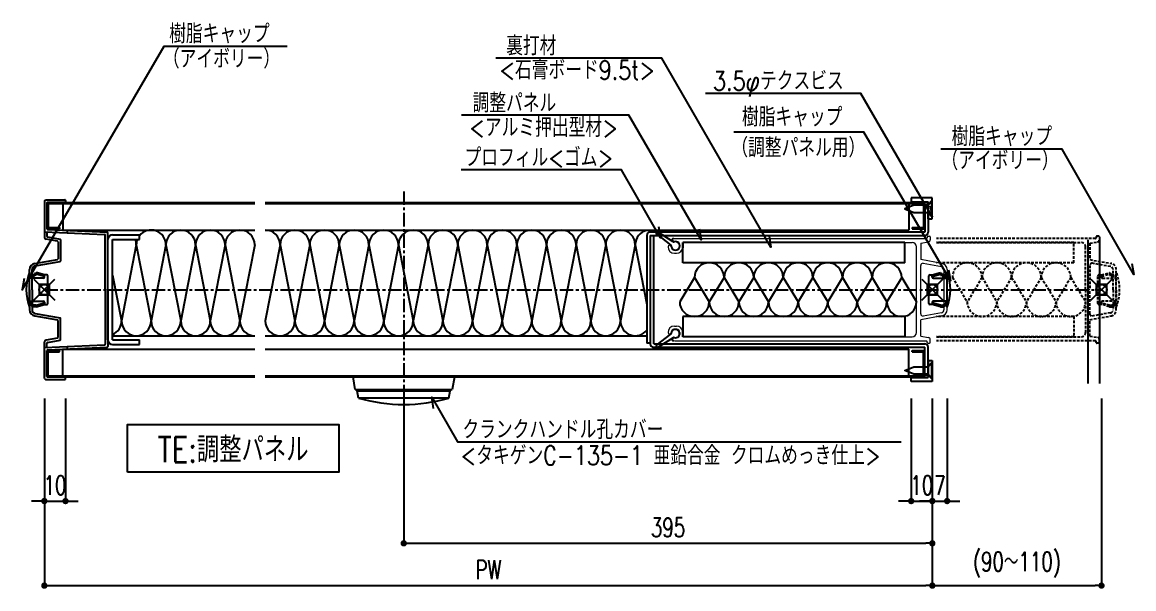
# Model space of a CAD drawing. Extents: x -275225 to 47266, y -41063 to 95295.
# Drawn here: x -228139 to -227613, y -16151 to -15883 of the extents above; entities that cross this region are included whole.
import ezdxf
from ezdxf.enums import TextEntityAlignment as Align

# ---------------------------------------------------------------- set-up
doc = ezdxf.new("R2010")
doc.units = 0
doc.header["$LTSCALE"] = 0.2
doc.header["$PDMODE"] = 99
doc.header["$PDSIZE"] = 5
doc.linetypes.add('CENTER', pattern=[50.8, 31.75, -6.35, 6.35, -6.35])
doc.linetypes.add('HIDDEN', pattern=[9.525, 6.35, -3.175])
for name, color, linetype in [('_P18_製品', 4, 'Continuous'), ('_基準', 1, 'CENTER'), ('_文字', 3, 'Continuous'), ('_製品寸法', 9, 'Continuous'), ('樹脂', 6, 'Continuous')]:
    doc.layers.add(name, color=color, linetype=linetype)
doc.layers.add('_ポイント', color=1, linetype='Continuous', plot=False)
doc.styles.add('OKAMURA', font='SIMPLEX.shx', dxfattribs={"width": 0.7, "bigfont": 'BIGFONT.shx'})
doc.dimstyles.new('OKAMURA-003', dxfattribs={"dimscale": 3, "dimtxt": 3, "dimasz": 1, "dimexe": 0, "dimexo": 3, "dimgap": 1, "dimtad": 1, "dimdec": 3, "dimdsep": 46, "dimtxsty": 'OKAMURA', "dimblk1": 'DOT', "dimblk2": 'DOT', "dimsah": 1, "dimcen": 0, "dimclrd": 9, "dimclre": 9, "dimclrt": 3, "dimadec": 0, "dimazin": 0, "dimtfac": 1, "dimtdec": 3, "dimtix": 1, "dimtmove": 2, "dimatfit": 3, "dimldrblk": 'NONE', "dimfxl": 0, "dimtolj": 1, "dimarcsym": 0})

# ---------------------------------------------------------------- blocks, each defined once
blk = doc.blocks.new('_DOT')
at = {"color": 0, "linetype": 'ByBlock'}
blk.add_line((-0.5, 0), (-1, 0), dxfattribs=at)
at = {"color": 0, "linetype": 'ByBlock', "const_width": 0.5}
blk.add_lwpolyline([(-0.25, 0, 1), (0.25, 0, 1)], format="xyb", close=True, dxfattribs=at)
blk = doc.blocks.new('*D529')
at = {"layer": '_製品寸法', "color": 9, "lineweight": -2, "transparency": 16777216}
for p, q in [((0, -51.5), (0, -140)), ((420, -51.5), (420, -140)), ((3, -140), (417, -140))]:
    blk.add_line(p, q, dxfattribs=at)
at = {"layer": 'Defpoints', "color": 0, "transparency": 16777216}
for p in [(0, -42.5), (420, -42.5), (420, -140)]:
    blk.add_point(p, dxfattribs=at)
at = {"layer": '_製品寸法', "color": 9, "lineweight": -2, "transparency": 16777216, "xscale": 3, "yscale": 3, "zscale": 3, "rotation": 180}
blk.add_blockref('_DOT', (0, -140), dxfattribs=at)
at = {"layer": '_製品寸法', "color": 9, "lineweight": -2, "transparency": 16777216, "xscale": 3, "yscale": 3, "zscale": 3}
blk.add_blockref('_DOT', (420, -140), dxfattribs=at)
at = {"layer": '_製品寸法', "color": 3, "transparency": 16777216, "insert": (210, -132.5), "char_height": 9, "attachment_point": 5, "style": 'OKAMURA'}
blk.add_mtext('\\A1;PW', dxfattribs=at)
blk = doc.blocks.new('_None')
blk = doc.blocks.new('*D530')
at = {"layer": '_製品寸法', "color": 9, "lineweight": -2, "transparency": 16777216}
for p, q in [((420, -51.5), (420, -140)), ((500, -51.5), (500, -140)), ((423, -140), (497, -140))]:
    blk.add_line(p, q, dxfattribs=at)
at = {"layer": 'Defpoints', "color": 0, "transparency": 16777216}
for p in [(420, -42.5), (500, -42.5), (500, -140)]:
    blk.add_point(p, dxfattribs=at)
at = {"layer": '_製品寸法', "color": 9, "lineweight": -2, "transparency": 16777216, "xscale": 3, "yscale": 3, "zscale": 3, "rotation": 180}
blk.add_blockref('_DOT', (420, -140), dxfattribs=at)
at = {"layer": '_製品寸法', "color": 9, "lineweight": -2, "transparency": 16777216, "xscale": 3, "yscale": 3, "zscale": 3}
blk.add_blockref('_DOT', (500, -140), dxfattribs=at)
at = {"layer": '_製品寸法', "color": 3, "transparency": 16777216, "insert": (460, -130.14), "char_height": 9, "attachment_point": 5, "style": 'OKAMURA'}
blk.add_mtext('\\A1;(90～110)', dxfattribs=at)
blk = doc.blocks.new('*D531')
at = {"layer": '_製品寸法', "color": 9, "lineweight": -2, "transparency": 16777216}
for p, q in [((170, -51.5), (170, -120)), ((420, -51.5), (420, -120)), ((173, -120), (417, -120))]:
    blk.add_line(p, q, dxfattribs=at)
at = {"layer": 'Defpoints', "color": 0, "transparency": 16777216}
for p in [(170, -42.5), (420, -42.5), (420, -120)]:
    blk.add_point(p, dxfattribs=at)
at = {"layer": '_製品寸法', "color": 9, "lineweight": -2, "transparency": 16777216, "xscale": 3, "yscale": 3, "zscale": 3, "rotation": 180}
blk.add_blockref('_DOT', (170, -120), dxfattribs=at)
at = {"layer": '_製品寸法', "color": 9, "lineweight": -2, "transparency": 16777216, "xscale": 3, "yscale": 3, "zscale": 3}
blk.add_blockref('_DOT', (420, -120), dxfattribs=at)
at = {"layer": '_製品寸法', "color": 3, "transparency": 16777216, "insert": (295, -112.5), "char_height": 9, "attachment_point": 5, "style": 'OKAMURA'}
blk.add_mtext('\\A1;395', dxfattribs=at)
blk = doc.blocks.new('*D532')
at = {"layer": '_製品寸法', "color": 9, "lineweight": -2, "transparency": 16777216}
for p, q in [((410, -51.5), (410, -100)), ((420, -51.5), (420, -100)), ((407, -100), (404, -100)), ((410, -100), (420, -100)), ((423, -100), (426, -100))]:
    blk.add_line(p, q, dxfattribs=at)
at = {"layer": 'Defpoints', "color": 0, "transparency": 16777216}
for p in [(410, -42.5), (420, -42.5), (420, -100)]:
    blk.add_point(p, dxfattribs=at)
at = {"layer": '_製品寸法', "color": 9, "lineweight": -2, "transparency": 16777216, "xscale": 3, "yscale": 3, "zscale": 3}
blk.add_blockref('_DOT', (410, -100), dxfattribs=at)
at = {"layer": '_製品寸法', "color": 9, "lineweight": -2, "transparency": 16777216, "xscale": 3, "yscale": 3, "zscale": 3, "rotation": 180}
blk.add_blockref('_DOT', (420, -100), dxfattribs=at)
at = {"layer": '_製品寸法', "color": 3, "transparency": 16777216, "insert": (415, -92.5), "char_height": 9, "attachment_point": 5, "style": 'OKAMURA'}
blk.add_mtext('\\A1;10', dxfattribs=at)
blk = doc.blocks.new('*D533')
at = {"layer": '_製品寸法', "color": 9, "lineweight": -2, "transparency": 16777216}
for p, q in [((420, -51.5), (420, -100)), ((427, -51.5), (427, -100)), ((417, -100), (414, -100)), ((420, -100), (427, -100)), ((430, -100), (433, -100))]:
    blk.add_line(p, q, dxfattribs=at)
at = {"layer": 'Defpoints', "color": 0, "transparency": 16777216}
for p in [(420, -42.5), (427, -42.5), (427, -100)]:
    blk.add_point(p, dxfattribs=at)
at = {"layer": '_製品寸法', "color": 9, "lineweight": -2, "transparency": 16777216, "xscale": 3, "yscale": 3, "zscale": 3}
blk.add_blockref('_DOT', (420, -100), dxfattribs=at)
at = {"layer": '_製品寸法', "color": 9, "lineweight": -2, "transparency": 16777216, "xscale": 3, "yscale": 3, "zscale": 3, "rotation": 180}
blk.add_blockref('_DOT', (427, -100), dxfattribs=at)
at = {"layer": '_製品寸法', "color": 3, "transparency": 16777216, "insert": (423.5, -92.5), "char_height": 9, "attachment_point": 5, "style": 'OKAMURA'}
blk.add_mtext('\\A1;7', dxfattribs=at)
blk = doc.blocks.new('*D534')
at = {"layer": '_製品寸法', "color": 9, "lineweight": -2, "transparency": 16777216}
for p, q in [((0, -51.5), (0, -100)), ((10, -51.5), (10, -100)), ((-3, -100), (-6, -100)), ((0, -100), (10, -100)), ((13, -100), (16, -100))]:
    blk.add_line(p, q, dxfattribs=at)
at = {"layer": 'Defpoints', "color": 0, "transparency": 16777216}
for p in [(0, -42.5), (10, -42.5), (10, -100)]:
    blk.add_point(p, dxfattribs=at)
at = {"layer": '_製品寸法', "color": 9, "lineweight": -2, "transparency": 16777216, "xscale": 3, "yscale": 3, "zscale": 3}
blk.add_blockref('_DOT', (0, -100), dxfattribs=at)
at = {"layer": '_製品寸法', "color": 9, "lineweight": -2, "transparency": 16777216, "xscale": 3, "yscale": 3, "zscale": 3, "rotation": 180}
blk.add_blockref('_DOT', (10, -100), dxfattribs=at)
at = {"layer": '_製品寸法', "color": 3, "transparency": 16777216, "insert": (5, -92.5), "char_height": 9, "attachment_point": 5, "style": 'OKAMURA'}
blk.add_mtext('\\A1;10', dxfattribs=at)
blk = doc.blocks.new('SS_BASE_TE_826')
at = {"layer": '_P18_製品'}
for p, q in [((0, 42), (0.5, 42.5)), ((0.5, 42.5), (9.7, 42.5)), ((10, 42.2), (10, 41.6)), ((420, 43.5), (410, 43.5)), ((410, 43.5), (410, 41.5)), ((418, 40.3), (420, 42.3)), ((420, 33.5), (420, 43.5)), ((0, 42), (0, 24.84)), ((1.2, 41), (1.2, 28.8)), ((1.2, 40.7), (1.2, 29.4)), ((9.7, 41.3), (1.5, 41.3)), ((1.8, 41.3), (99.5, 41.3)), ((1.8, 40.7), (1.8, 29.4)), ((1.8, 40.7), (99.5, 40.7)), ((8.7, 40.7), (8.7, 28.2)), ((104.5, 41.3), (415.8, 41.3)), ((104.5, 40.7), (415.8, 40.7)), ((408.9, 40.7), (408.9, 28.2)), ((410, 41.5), (418, 41.5)), ((415.8, 40.7), (415.8, 29.4)), ((416.4, 40.7), (416.4, 29.4)), ((416.4, 40.5), (416.4, 27.25)), ((416.4, 40.5), (418, 40.5)), ((418, 33.5), (418, 41.5)), ((418, 40.5), (418, 27.25)), ((418, 36.3), (420, 34.3)), ((418, 33.5), (420, 33.5)), ((0, 27.36), (28.51, 26.11)), ((1.2, 27), (1.2, 25.26)), ((1.49, 28.5), (29.71, 27.26)), ((1.8, 29.4), (7.2, 29.4)), ((1.8, 28.8), (7.2, 28.8)), ((7.2, 29.4), (7.2, 28.8)), ((8.7, 28.2), (99.5, 28.2)), ((11, 26.88), (11, 28.08)), ((30, 0.3), (30, 26.96)), ((104.5, 28.2), (408.9, 28.2)), ((416.4, 27.25), (286.6, 27.25)), ((297.45, 22.68), (290.34, 27.18)), ((410.4, 29.4), (410.4, 28.8)), ((410.4, 29.4), (415.8, 29.4)), ((410.4, 28.8), (415.8, 28.8)), ((6.25, 22.89), (0.83, 23.85)), ((1.45, 24.96), (7.45, 23.9)), ((6.5, 22.6), (6.5, 14.63)), ((7.7, 23.61), (7.7, 13.63)), ((28.8, 0), (28.8, 25.81)), ((30, -23.7), (30, 23.7)), ((32.3, 26), (45, 26)), ((32.3, 23.7), (45, 23.7)), ((32.3, -23.7), (32.3, 23.7)), ((45, 23.7), (45, 26)), ((285, 25.65), (285, -25.35)), ((286.6, 25.65), (416.4, 25.65)), ((286.6, 25.65), (286.6, -25.65)), ((288.2, -25.65), (288.2, 25.65)), ((289.65, 26.2), (296.31, 21.05)), ((302, 12.75), (302, 22.25)), ((302, 22.25), (302, 19.75)), ((407, 22.25), (302, 22.25)), ((407, 12.75), (407, 22.25)), ((-4.52, 12.44), (6.25, 14.34)), ((-4.31, 11.26), (7.45, 13.33)), ((407, 12.75), (302, 12.75)), ((-7, 0.3), (-7, 9.48)), ((-5.8, 0), (-5.8, 9.48)), ((-6.7, 0), (-7, 0.3)), ((-6.7, 0), (-7, -0.3)), ((-5.8, 0), (-5.8, -9.48)), ((28.8, 0), (28.8, -25.81)), ((29.7, 0), (30, 0.3)), ((29.7, 0), (30, -0.3)), ((-7, -0.3), (-7, -9.48)), ((30, -0.3), (30, -26.96)), ((-4.52, -12.44), (6.25, -14.34)), ((-4.31, -11.26), (7.45, -13.33)), ((6.5, -22.6), (6.5, -14.63)), ((7.7, -23.61), (7.7, -13.63)), ((302, -12.75), (302, -22.25)), ((407, -12.75), (302, -12.75)), ((407, -12.75), (407, -22.25)), ((302, -22.25), (302, -19.75)), ((0, -42), (0, -24.84)), ((0, -27.36), (28.51, -26.11)), ((6.25, -22.89), (0.83, -23.85)), ((1.2, -27), (1.2, -25.26)), ((1.45, -24.96), (7.45, -23.9)), ((32.3, -23.7), (45, -23.7)), ((32.3, -26), (45, -26)), ((45, -26), (45, -23.7)), ((286.6, -25.35), (285, -25.35)), ((288.2, -25.65), (416.4, -25.65)), ((289.61, -26.24), (296.27, -21.1)), ((297.41, -22.72), (290.3, -27.23)), ((407, -22.25), (302, -22.25)), ((1.2, -41), (1.2, -28.8)), ((1.2, -40.7), (1.2, -29.4)), ((1.49, -28.5), (29.71, -27.26)), ((1.8, -28.8), (7.2, -28.8)), ((1.8, -40.7), (1.8, -29.4)), ((1.8, -29.4), (7.2, -29.4)), ((7.2, -29.4), (7.2, -28.8)), ((8.7, -40.7), (8.7, -28.2)), ((8.7, -28.2), (99.5, -28.2)), ((11, -28.08), (11, -26.88)), ((104.5, -28.2), (408.9, -28.2)), ((288.2, -27.25), (416.4, -27.25)), ((408.9, -40.7), (408.9, -28.2)), ((410.4, -29.4), (410.4, -28.8)), ((410.4, -28.8), (415.8, -28.8)), ((410.4, -29.4), (415.8, -29.4)), ((415.8, -40.7), (415.8, -29.4)), ((416.4, -40.5), (416.4, -27.25)), ((416.4, -40.7), (416.4, -29.4)), ((418, -40.5), (418, -27.25)), ((418, -33.5), (420, -33.5)), ((418, -33.5), (418, -41.5)), ((418, -36.3), (420, -34.3)), ((420, -33.5), (420, -43.5)), ((0, -42), (0.5, -42.5)), ((9.7, -41.3), (1.5, -41.3)), ((1.8, -40.7), (99.5, -40.7)), ((1.8, -41.3), (99.5, -41.3)), ((10, -42.2), (10, -41.6)), ((104.5, -40.7), (415.8, -40.7)), ((104.5, -41.3), (415.8, -41.3)), ((194, -41.3), (146, -41.3)), ((147.06, -47.3), (146, -41.3)), ((194, -41.3), (192.94, -47.3)), ((410, -41.5), (418, -41.5)), ((410, -43.5), (410, -41.5)), ((416.4, -40.5), (418, -40.5)), ((418, -40.3), (420, -42.3)), ((0.5, -42.5), (9.7, -42.5)), ((147.06, -47.3), (192.94, -47.3)), ((148, -47.3), (148, -47.8)), ((192, -47.3), (192, -47.8)), ((420, -43.5), (410, -43.5)), ((148, -47.8), (192, -47.8)), ((148.62, -51.3), (148, -47.8)), ((191.38, -51.3), (148.62, -51.3)), ((191.38, -51.3), (192, -47.8))]:
    blk.add_line(p, q, dxfattribs=at)
at = {"layer": '_P18_製品', "color": 6}
for p, q in [((43.5, 21.2), (36.5, -14.8)), ((43.5, 21.2), (50.5, -14.8)), ((57.5, 21.2), (50.5, -14.8)), ((57.5, 21.2), (64.5, -14.8)), ((71.5, 21.2), (64.5, -14.8)), ((71.5, 21.2), (78.5, -14.8)), ((85.5, 21.2), (78.5, -14.8)), ((85.5, 21.2), (92.5, -14.8)), ((99.5, 21.2), (92.5, -14.8)), ((111.5, 21.2), (104.5, -14.8)), ((111.5, 21.2), (118.5, -14.8)), ((125.5, 21.2), (118.5, -14.8)), ((125.5, 21.2), (132.5, -14.8)), ((139.5, 21.2), (132.5, -14.8)), ((139.5, 21.2), (146.5, -14.8)), ((153.5, 21.2), (146.5, -14.8)), ((153.5, 21.2), (160.5, -14.8)), ((167.5, 21.2), (160.5, -14.8)), ((167.5, 21.2), (174.5, -14.8)), ((181.5, 21.2), (174.5, -14.8)), ((181.5, 21.2), (188.5, -14.8)), ((195.5, 21.2), (188.5, -14.8)), ((195.5, 21.2), (202.5, -14.8)), ((209.5, 21.2), (202.5, -14.8)), ((209.5, 21.2), (216.5, -14.8)), ((223.5, 21.2), (216.5, -14.8)), ((223.5, 21.2), (230.5, -14.8)), ((237.5, 21.2), (230.5, -14.8)), ((237.5, 21.2), (244.5, -14.8)), ((251.5, 21.2), (244.5, -14.8)), ((251.5, 21.2), (258.5, -14.8)), ((265.5, 21.2), (258.5, -14.8)), ((265.5, 21.2), (272.5, -14.8)), ((279.5, 21.2), (272.5, -14.8)), ((279.5, 21.2), (285, -7.09)), ((32.3, 6.8), (36.5, -14.8)), ((307.5, 5.75), (300.5, -5.75)), ((307.5, 5.75), (314.5, -5.75)), ((321.5, 5.75), (314.5, -5.75)), ((321.5, 5.75), (328.5, -5.75)), ((335.5, 5.75), (328.5, -5.75)), ((335.5, 5.75), (342.5, -5.75)), ((349.5, 5.75), (342.5, -5.75)), ((349.5, 5.75), (356.5, -5.75)), ((363.5, 5.75), (356.5, -5.75)), ((363.5, 5.75), (370.5, -5.75)), ((377.5, 5.75), (370.5, -5.75)), ((377.5, 5.75), (384.5, -5.75)), ((391.5, 5.75), (384.5, -5.75)), ((391.5, 5.75), (398.5, -5.75)), ((405.5, 5.75), (398.5, -5.75)), ((405.5, 5.75), (412.5, -5.75)), ((32.3, -21.8), (99.5, -21.8)), ((104.5, -21.8), (285, -21.8))]:
    blk.add_line(p, q, dxfattribs=at)
at = {"layer": '_P18_製品', "lineweight": 15}
for p, q in [((297, 23.5), (297, 23.5)), ((297.75, 24.25), (417.2, 24.25)), ((297.75, 22.75), (299, 22.75)), ((300.5, 20.25), (300.5, 21.25)), ((302, 22.25), (410.5, 22.25)), ((302, 20.25), (302, 22.25)), ((414.5, 21.96), (418.17, 22.6)), ((414.5, 21.96), (414.5, 14.2)), ((417.5, 24.95), (417.5, 24.55)), ((417.8, 25.25), (418.7, 25.25)), ((419, 24.95), (419, 23.59)), ((295, 20.25), (295, 20.25)), ((295.75, 21), (295.75, 21)), ((296.5, 20.25), (296.5, 20.25)), ((298, 18.75), (299, 18.75)), ((298, 17.25), (299, 17.25)), ((412.5, -20.25), (412.5, 20.25)), ((424.52, 12.44), (414.5, 14.2)), ((414.5, 0.3), (414.5, 11.49)), ((415.67, 12.47), (424.26, 10.96)), ((425.5, 9.48), (425.5, -9.48)), ((427, 9.48), (427, 0.3)), ((414.2, 0), (414.5, 0.3)), ((414.5, -0.3), (414.2, 0)), ((426.7, 0), (427, 0.3)), ((426.7, 0), (427, -0.3)), ((414.5, -11.49), (414.5, -0.3)), ((427, -9.48), (427, -0.3)), ((424.52, -12.44), (414.5, -14.2)), ((414.5, -21.96), (414.5, -14.2)), ((424.26, -10.96), (415.67, -12.47)), ((295, -20.25), (295, -20.25)), ((295.75, -21), (295.75, -21)), ((296.5, -20.25), (296.5, -20.25)), ((298, -17.25), (299, -17.25)), ((298, -18.75), (299, -18.75)), ((300.5, -20.25), (300.5, -21.25)), ((302, -20.25), (302, -22.25)), ((297, -23.5), (297, -23.5)), ((297.75, -22.75), (299, -22.75)), ((298, -24.25), (417.2, -24.25)), ((302, -22.25), (410.5, -22.25)), ((414.5, -21.96), (418.17, -22.6)), ((417.5, -24.95), (417.5, -24.55)), ((417.8, -25.25), (418.7, -25.25)), ((419, -24.95), (419, -23.59))]:
    blk.add_line(p, q, dxfattribs=at)
at = {"layer": '_P18_製品', "color": 6, "linetype": 'HIDDEN'}
for p, q in [((497.2, 24.25), (422, 24.25)), ((487, 22.25), (422, 22.25)), ((422, 22.25), (490.5, 22.25)), ((487, 12.75), (487, 22.25)), ((494.5, 21.96), (498.17, 22.6)), ((494.5, 21.96), (494.5, 14.2)), ((497.5, 24.95), (497.5, 24.55)), ((498.7, 25.25), (497.8, 25.25)), ((499, 24.95), (499, 23.59)), ((492.5, 0), (492.5, 20.25)), ((487, 12.75), (422, 12.75)), ((494.5, 14.2), (504.52, 12.44)), ((494.5, 11.49), (494.5, 0.3)), ((504.26, 10.96), (495.67, 12.47)), ((429.5, 5.75), (436.5, -5.75)), ((443.5, 5.75), (436.5, -5.75)), ((443.5, 5.75), (450.5, -5.75)), ((457.5, 5.75), (450.5, -5.75)), ((457.5, 5.75), (464.5, -5.75)), ((471.5, 5.75), (464.5, -5.75)), ((471.5, 5.75), (478.5, -5.75)), ((485.5, 5.75), (478.5, -5.75)), ((485.5, 5.75), (492.5, -5.75)), ((498.3, -6.5), (498.3, 6.5)), ((498.8, 7), (500, 7)), ((500, 7), (503.8, 8.09)), ((500, 6.27), (503.8, 7.36)), ((500, 6.27), (500, 7)), ((500, 5.91), (500, 6.27)), ((500.5, 5.41), (507, 5.41)), ((503.8, 8.09), (503.8, 7.59)), ((503.8, 7.59), (504.6, 7.59)), ((503.8, 7.59), (503.8, 6.86)), ((503.8, 6.86), (504.6, 6.86)), ((504.6, 7.59), (504.6, 7.09)), ((504.6, 7.09), (506.5, 7.09)), ((504.6, 6.36), (504.6, 7.09)), ((504.6, 6.36), (506.5, 6.36)), ((505.5, 0), (505.5, 9.48)), ((506.5, 7.09), (506.5, 5.41)), ((507, -9.48), (507, 9.48)), ((507, 0.3), (507, 8.35)), ((492.5, 0), (492.5, -20.25)), ((505.5, 0), (505.5, -9.48)), ((494.5, -11.49), (494.5, -0.3)), ((507, -0.3), (507, -8.35)), ((500, -7), (498.8, -7)), ((500, -5.91), (500, -6.27)), ((500, -6.27), (500, -7)), ((503.8, -7.36), (500, -6.27)), ((503.8, -8.09), (500, -7)), ((507, -5.41), (500.5, -5.41)), ((503.8, -7.36), (505.4, -7.36)), ((503.8, -8.09), (505.4, -8.09)), ((505.4, -7.59), (505.4, -6.86)), ((505.4, -6.86), (506.2, -6.86)), ((505.4, -7.59), (506.2, -7.59)), ((505.4, -8.09), (505.4, -7.59)), ((506.2, -7.09), (506.2, -6.36)), ((506.2, -6.36), (506.5, -6.36)), ((506.2, -7.09), (506.5, -7.09)), ((506.2, -7.59), (506.2, -7.09)), ((506.5, -7.09), (506.5, -5.41)), ((487, -12.75), (422, -12.75)), ((487, -12.75), (487, -22.25)), ((494.5, -14.2), (504.52, -12.44)), ((494.5, -21.96), (494.5, -14.2)), ((504.26, -10.96), (495.67, -12.47)), ((422, -22.25), (490.5, -22.25)), ((487, -22.25), (422, -22.25)), ((497.2, -24.25), (422, -24.25)), ((494.5, -21.96), (498.17, -22.6)), ((497.5, -24.95), (497.5, -24.55)), ((498.7, -25.25), (497.8, -25.25)), ((499, -24.95), (499, -23.59))]:
    blk.add_line(p, q, dxfattribs=at)
at = {"layer": '_P18_製品', "color": 6, "linetype": 'HIDDEN', "lineweight": 15}
for p, q in [((494.2, 0), (494.5, 0.3)), ((494.5, -0.3), (494.2, 0)), ((506.7, 0), (507, 0.3)), ((506.7, 0), (507, -0.3))]:
    blk.add_line(p, q, dxfattribs=at)
at = {"layer": '_P18_製品', "color": 6}
for points in [[(417.99, 36.55), (417.99, 40.05), (411.22, 40.05), (407, 38.3), (411.22, 36.55)], [(419.74, 34.8), (419.74, 41.8), (417.99, 40.05), (417.99, 36.55)], [(419.74, 41.8), (419.74, 34.8), (420, 34.8), (420, 41.8)], [(417.99, -36.55), (417.99, -40.05), (411.22, -40.05), (407, -38.3), (411.22, -36.55)], [(419.74, -34.8), (419.74, -41.8), (417.99, -40.05), (417.99, -36.55)], [(419.74, -41.8), (419.74, -34.8), (420, -34.8), (420, -41.8)]]:
    blk.add_lwpolyline(points, close=True, dxfattribs=at)
at = {"layer": '_P18_製品'}
for centre, radius, start, end in [((9.7, 42.2), 0.3, 359.9978, 90.0001), ((1.8, 40.7), 0.6, 89.9994, 180.0002), ((1.5, 41), 0.3, 89.9989, 180.0003), ((9.7, 41.6), 0.3, 270.0011, 359.9995), ((415.8, 40.7), 0.6, 360, 90.0001), ((1.8, 29.4), 0.6, 180, 270), ((1.5, 28.8), 0.3, 179.9998, 267.492), ((1.5, 27), 0.3, 87.492, 179.9999), ((29.7, 26.96), 0.3, 359.9999, 87.492), ((286.6, 25.65), 1.6, 90, 180), ((289.99, 26.69), 0.6, 55.0004, 235.0004), ((415.8, 29.4), 0.6, 270, 0), ((416.4, 27.25), 1.6, 270, 0), ((1, 24.84), 1, 179.9972, 260.0014), ((1.5, 25.26), 0.3, 179.9999, 259.9999), ((6.2, 22.6), 0.3, 0.1535, 79.9935), ((7.4, 23.61), 0.3, 0, 79.9999), ((28.5, 25.81), 0.3, 0, 87.492), ((32.3, 23.7), 2.3, 90, 180), ((296.01, 20.65), 0.5, 1.6298, 53.193), ((298.51, 20.72), 2, 181.6299, 108.3705), ((297.75, 23.5), 0.75, 90, 270), ((297.72, 23.1), 0.5, 236.81, 288.3719), ((-4, 9.48), 3, 100, 180), ((-4, 9.48), 1.8, 100, 180), ((6.2, 14.63), 0.3, 280.0035, 359.9997), ((7.4, 13.63), 0.3, 280.0001, 0), ((-4, -9.48), 3, 180, 260), ((-4, -9.48), 1.8, 180, 260), ((6.2, -14.63), 0.3, 0.0003, 79.9965), ((7.4, -13.63), 0.3, 0, 79.9999), ((295.97, -20.7), 0.5, 306.807, 358.3702), ((298.47, -20.77), 2, 251.6295, 178.3701), ((1, -24.84), 1, 99.9986, 180.0028), ((1.5, -25.26), 0.3, 100.0001, 180.0001), ((6.2, -22.6), 0.3, 280.0085, 359.4322), ((7.4, -23.61), 0.3, 280.0001, 0), ((28.5, -25.81), 0.3, 272.508, 0), ((32.3, -23.7), 2.3, 180, 270), ((288.2, -25.65), 1.6, 180, 270), ((289.95, -26.74), 0.6, 124.9996, 304.9996), ((297.75, -23.5), 0.75, 90, 270), ((297.68, -23.14), 0.5, 71.6281, 123.19), ((416.4, -27.25), 1.6, 0, 90), ((1.5, -27), 0.3, 180.0001, 272.508), ((1.5, -28.8), 0.3, 92.508, 180.0002), ((1.8, -29.4), 0.6, 90, 180), ((29.7, -26.96), 0.3, 272.508, 0.0001), ((415.8, -29.4), 0.6, 0, 90), ((1.8, -40.7), 0.6, 180, 270), ((1.5, -41), 0.3, 180.0002, 270), ((9.7, -41.6), 0.3, 359.9951, 90.002), ((415.8, -40.7), 0.6, 270, 0), ((9.7, -42.2), 0.3, 269.9999, 0.0022), ((170, 23.4), 77.7, 254.0272, 285.9729)]:
    blk.add_arc(centre, radius, start, end, dxfattribs=at)
at = {"layer": '_P18_製品', "color": 6}
for centre, start, end in [((50.5, 21.2), 0, 141.787), ((64.5, 21.2), 0, 180), ((78.5, 21.2), 0, 180), ((92.5, 21.2), 0, 180), ((104.5, 21.2), 0, 90), ((118.5, 21.2), 0, 180), ((132.5, 21.2), 0, 180), ((146.5, 21.2), 0, 180), ((160.5, 21.2), 0, 180), ((174.5, 21.2), 0, 180), ((188.5, 21.2), 0, 180), ((202.5, 21.2), 0, 180), ((216.5, 21.2), 0, 180), ((230.5, 21.2), 0, 180), ((244.5, 21.2), 0, 180), ((258.5, 21.2), 0, 180), ((272.5, 21.2), 0, 180), ((286.5, 21.2), 102.3741, 180), ((36.5, 21.2), 0, 20.9248), ((50.5, 21.2), 159.0752, 180), ((314.5, 5.75), 0, 180), ((328.5, 5.75), 0, 180), ((342.5, 5.75), 0, 180), ((356.5, 5.75), 0, 180), ((370.5, 5.75), 0, 180), ((384.5, 5.75), 0, 180), ((398.5, 5.75), 0, 180), ((307.5, -5.75), 180, 0), ((321.5, -5.75), 180, 0), ((335.5, -5.75), 180, 0), ((349.5, -5.75), 180, 0), ((363.5, -5.75), 180, 0), ((377.5, -5.75), 180, 0), ((391.5, -5.75), 180, 0), ((405.5, -5.75), 180, 0), ((29.5, -14.8), 293.578, 0), ((43.5, -14.8), 180, 0), ((57.5, -14.8), 180, 0), ((71.5, -14.8), 180, 0), ((85.5, -14.8), 180, 0), ((99.5, -14.8), 180, 270), ((111.5, -14.8), 180, 0), ((125.5, -14.8), 180, 0), ((139.5, -14.8), 180, 0), ((153.5, -14.8), 180, 0), ((167.5, -14.8), 180, 0), ((181.5, -14.8), 180, 0), ((195.5, -14.8), 180, 0), ((209.5, -14.8), 180, 0), ((223.5, -14.8), 180, 0), ((237.5, -14.8), 180, 0), ((251.5, -14.8), 180, 0), ((265.5, -14.8), 180, 0), ((279.5, -14.8), 180, 321.7855)]:
    blk.add_arc(centre, 7, start, end, dxfattribs=at)
at = {"layer": '_P18_製品', "lineweight": 15}
for centre, radius, start, end in [((299, 21.25), 1.5, 0, 90), ((410.5, 20.25), 2, 0, 90), ((417.2, 24.55), 0.3, 270, 0), ((417.8, 24.95), 0.3, 90, 180), ((418, 23.59), 1, 280, 0), ((418.7, 24.95), 0.3, 0, 90), ((295.75, 20.25), 0.75, 0, 180), ((298, 20.25), 3, 180, 270), ((298, 20.25), 1.5, 180, 270), ((299, 20.25), 3, 270, 0), ((299, 20.25), 1.5, 270, 0), ((415.5, 11.49), 1, 80.0182, 180), ((424, 9.48), 1.5, 0, 80.0182), ((424, 9.48), 3, 0, 80.0182), ((424, -9.48), 1.5, 279.9818, 0), ((424, -9.48), 3, 279.9818, 0), ((415.5, -11.49), 1, 180, 279.9818), ((298, -20.25), 3, 90, 180), ((295.75, -20.25), 0.75, 180, 0), ((298, -20.25), 1.5, 90, 180), ((299, -20.25), 3, 0, 90), ((299, -20.25), 1.5, 0, 90), ((410.5, -20.25), 2, 270, 0), ((299, -21.25), 1.5, 270, 0), ((417.2, -24.55), 0.3, 0, 90), ((417.8, -24.95), 0.3, 180, 270), ((418, -23.59), 1, 0, 80), ((418.7, -24.95), 0.3, 270, 0)]:
    blk.add_arc(centre, radius, start, end, dxfattribs=at)
at = {"layer": '_P18_製品', "color": 6, "linetype": 'HIDDEN'}
for centre, radius, start, end in [((490.5, 20.25), 2, 0, 90), ((497.2, 24.55), 0.3, 270, 0), ((497.8, 24.95), 0.3, 90, 180), ((498, 23.59), 1, 280.0005, 0), ((498.7, 24.95), 0.3, 0, 90), ((436.5, 5.75), 7, 0, 180), ((450.5, 5.75), 7, 0, 180), ((464.5, 5.75), 7, 0, 180), ((478.5, 5.75), 7, 0, 180), ((495.5, 11.49), 1, 79.9995, 180), ((504, 9.48), 1.5, 0, 79.999), ((504, 9.48), 3, 0, 79.999), ((498.8, 6.5), 0.5, 90, 180), ((500.5, 5.91), 0.5, 180, 270), ((486.01, 0), 22.59, 338.3053, 21.6947), ((443.5, -5.75), 7, 180, 0), ((457.5, -5.75), 7, 180, 0), ((471.5, -5.75), 7, 180, 0), ((485.5, -5.75), 7, 180, 0), ((498.8, -6.5), 0.5, 180, 270), ((500.5, -5.91), 0.5, 90, 180), ((504, -9.48), 1.5, 280.0001, 0), ((504, -9.48), 3, 280.0005, 0), ((495.5, -11.49), 1, 180, 280.0033), ((490.5, -20.25), 2, 270, 0), ((497.2, -24.55), 0.3, 0, 90), ((497.8, -24.95), 0.3, 180, 270), ((498, -23.59), 1, 0, 80.0037), ((498.7, -24.95), 0.3, 270, 0)]:
    blk.add_arc(centre, radius, start, end, dxfattribs=at)
at = {"layer": '_ポイント'}
for p in [(0, 0), (420, 0), (500, 0)]:
    blk.add_point(p, dxfattribs=at)
at = {"layer": '_基準'}
for p, q in [((170, 46.46), (170, -66.45)), ((0, 0), (500, 0))]:
    blk.add_line(p, q, dxfattribs=at)
at = {"layer": '樹脂'}
for p, q in [((-7, -8.35), (-7, 8.35)), ((-0.5, 5.41), (-7, 5.41)), ((-4.6, 7.09), (-6.5, 7.09)), ((-6.5, 7.09), (-6.5, 5.41)), ((-4.6, 6.36), (-6.5, 6.36)), ((-3.8, 7.59), (-4.6, 7.59)), ((-4.6, 7.59), (-4.6, 7.09)), ((-4.6, 6.36), (-4.6, 7.09)), ((-3.8, 6.86), (-4.6, 6.86)), ((-3.8, 8.09), (-3.8, 7.59)), ((0, 7), (-3.8, 8.09)), ((-3.8, 7.59), (-3.8, 6.86)), ((0, 6.27), (-3.8, 7.36)), ((1.2, 7), (0, 7)), ((0, 6.27), (0, 7)), ((0, 5.91), (0, 6.27)), ((1.7, -6.5), (1.7, 6.5)), ((418.3, -6.5), (418.3, 6.5)), ((418.8, 7), (420, 7)), ((420, 7), (423.8, 8.09)), ((420, 6.27), (423.8, 7.36)), ((420, 6.27), (420, 7)), ((420, 5.91), (420, 6.27)), ((420.5, 5.41), (427, 5.41)), ((423.8, 8.09), (423.8, 7.59)), ((423.8, 7.59), (424.6, 7.59)), ((423.8, 7.59), (423.8, 6.86)), ((423.8, 6.86), (424.6, 6.86)), ((424.6, 7.59), (424.6, 7.09)), ((424.6, 7.09), (426.5, 7.09)), ((424.6, 6.36), (424.6, 7.09)), ((424.6, 6.36), (426.5, 6.36)), ((426.5, 7.09), (426.5, 5.41)), ((427, -8.35), (427, 8.35)), ((-7, -5.41), (-0.5, -5.41)), ((-6.5, -7.09), (-6.5, -5.41)), ((-6.2, -6.36), (-6.5, -6.36)), ((-6.2, -7.09), (-6.5, -7.09)), ((-6.2, -7.09), (-6.2, -6.36)), ((-5.4, -6.86), (-6.2, -6.86)), ((-6.2, -7.59), (-6.2, -7.09)), ((-5.4, -7.59), (-6.2, -7.59)), ((-5.4, -7.59), (-5.4, -6.86)), ((-3.8, -7.36), (-5.4, -7.36)), ((-5.4, -8.09), (-5.4, -7.59)), ((-3.8, -8.09), (-5.4, -8.09)), ((-3.8, -7.36), (0, -6.27)), ((-3.8, -8.09), (0, -7)), ((0, -5.91), (0, -6.27)), ((0, -6.27), (0, -7)), ((0, -7), (1.2, -7)), ((420, -7), (418.8, -7)), ((420, -5.91), (420, -6.27)), ((420, -6.27), (420, -7)), ((423.8, -7.36), (420, -6.27)), ((423.8, -8.09), (420, -7)), ((427, -5.41), (420.5, -5.41)), ((423.8, -7.36), (425.4, -7.36)), ((423.8, -8.09), (425.4, -8.09)), ((425.4, -7.59), (425.4, -6.86)), ((425.4, -6.86), (426.2, -6.86)), ((425.4, -7.59), (426.2, -7.59)), ((425.4, -8.09), (425.4, -7.59)), ((426.2, -7.09), (426.2, -6.36)), ((426.2, -6.36), (426.5, -6.36)), ((426.2, -7.09), (426.5, -7.09)), ((426.2, -7.59), (426.2, -7.09)), ((426.5, -7.09), (426.5, -5.41))]:
    blk.add_line(p, q, dxfattribs=at)
for centre, radius, start, end in [((13.99, 0), 22.59, 158.3053, 201.6947), ((-0.5, 5.91), 0.5, 270, 0), ((1.2, 6.5), 0.5, 0, 90), ((418.8, 6.5), 0.5, 90, 180), ((420.5, 5.91), 0.5, 180, 270), ((406.01, 0), 22.59, 338.3053, 21.6947), ((-0.5, -5.91), 0.5, 0, 90), ((1.2, -6.5), 0.5, 270, 0), ((418.8, -6.5), 0.5, 180, 270), ((420.5, -5.91), 0.5, 90, 180)]:
    blk.add_arc(centre, radius, start, end, dxfattribs=at)
blk = doc.blocks.new('*U528')
at = {"layer": '_文字', "color": 9}
for points in [[(-9.5375, 5.2401), (-10.4615, 0), (56.7309, 115.1638), (114.831, 115.1638)], [(342.7645, 25.2835), (343.6884, 20.0435), (291.9936, 109.5816), (213.5612, 109.5816)], [(418.9538, 39.643), (419.8777, 34.403), (386.1988, 92.7367), (312.7626, 92.7367)], [(309.6917, 28.7885), (310.6157, 23.5486), (276.4718, 82.603), (197.3062, 82.603)], [(427.6188, 9.4542), (428.5427, 4.2142), (387.5376, 74.5535), (326.1102, 74.5535)], [(514.3498, 12.4452), (515.2738, 7.2051), (481.4551, 66.4439), (424.0104, 66.4439)], [(290.5578, 29.8164), (291.4817, 24.5764), (272.919, 56.7337), (197.1051, 56.7337)], [(184.1433, -56.1407), (183.2194, -50.9011), (195.4351, -72.0375), (405.2145, -72.0375)]]:
    blk.add_lwpolyline(points, dxfattribs=at)
at = {"layer": '_文字'}
blk.add_lwpolyline([(39.3012, -86.3266), (39.3012, -63.8266), (139.3012, -63.8266), (139.3012, -86.3266)], close=True, dxfattribs=at)
blk.add_blockref('SS_BASE_TE_826', (0, 0))
at = {"layer": '_文字', "style": 'OKAMURA', "width": 0.8}
for s, p in [('樹脂キャップ', (59.0441, 116.5789)), ('裏打材 ', (218.4586, 110.8431)), ('（アイボリー）', (56.0753, 104.7086)), ('<石膏ボード9.5t> ', (215.193, 99.4456)), ('3.5φテクスビス', (316.271, 94.2564)), ('調整パネル ', (202.5372, 83.8356)), ('樹脂キャップ', (329.9534, 77.1816)), ('<アルミ押出型材> ', (200.9743, 72.217)), ('樹脂キャップ', (429.1254, 67.9493)), ('（調整パネル用）', (324.9326, 62.6796)), ('プロフィル<ゴム> ', (198.7632, 58.0064)), ('（アイボリー）', (424.3115, 56.6117)), ('クランクハンドル孔カバー', (197.7381, -70.6935)), ('<タキゲンC-135-1 亜鉛合金 クロムめっき仕上>', (196.8818, -82.9217))]:
    blk.add_text(s, height=9, dxfattribs=at).set_placement(p)
blk.add_text('TE:調整パネル', height=12, dxfattribs=at).set_placement((89.3012, -75.0766), align=Align.MIDDLE)
at = {"layer": '_製品寸法'}
for base, p1, p2, picture, middle in [((10, -100), (0, -42.5), (10, -42.5), '*D534', (5, -92.5)), ((420, -100), (410, -42.5), (420, -42.5), '*D532', (415, -92.5))]:
    dim = blk.add_linear_dim(base=base, p1=p1, p2=p2, dimstyle='OKAMURA-003', dxfattribs=at)
    dim.commit()
    dim.dimension.update_dxf_attribs({"geometry": picture, "text_midpoint": middle})
for base, p1, p2, text, picture, middle in [((420, -140), (0, -42.5), (420, -42.5), 'PW', '*D529', (210, -132.5)), ((420, -120), (170, -42.5), (420, -42.5), '395', '*D531', (295, -112.5)), ((500, -140), (420, -42.5), (500, -42.5), '(90～110)', '*D530', (460, -130.1429))]:
    dim = blk.add_linear_dim(base=base, p1=p1, p2=p2, text=text, dimstyle='OKAMURA-003', dxfattribs=at)
    dim.commit()
    dim.dimension.update_dxf_attribs({"geometry": picture, "text_midpoint": middle})
dim = blk.add_linear_dim(base=(427, -100), p1=(420, -42.5), p2=(427, -42.5), dimstyle='OKAMURA-003', override={"dimdec": 0}, dxfattribs=at)
dim.commit()
dim.dimension.update_dxf_attribs({"geometry": '*D533', "text_midpoint": (423.5, -92.5)})

msp = doc.modelspace()

# ---------------------------------------------------------------- linework, layer by layer
for p, q in [((-227634.97, -15986.22), (-227634.97, -16054.17)), ((-227629.47, -15986.22), (-227629.47, -16054.17))]:
    msp.add_line(p, q)

# ---------------------------------------------------------------- block references
at = {"layer": '_P18_製品'}
msp.add_blockref('*U528', (-228128.47, -16009.81), dxfattribs=at)

doc.saveas('drawing.dxf')
